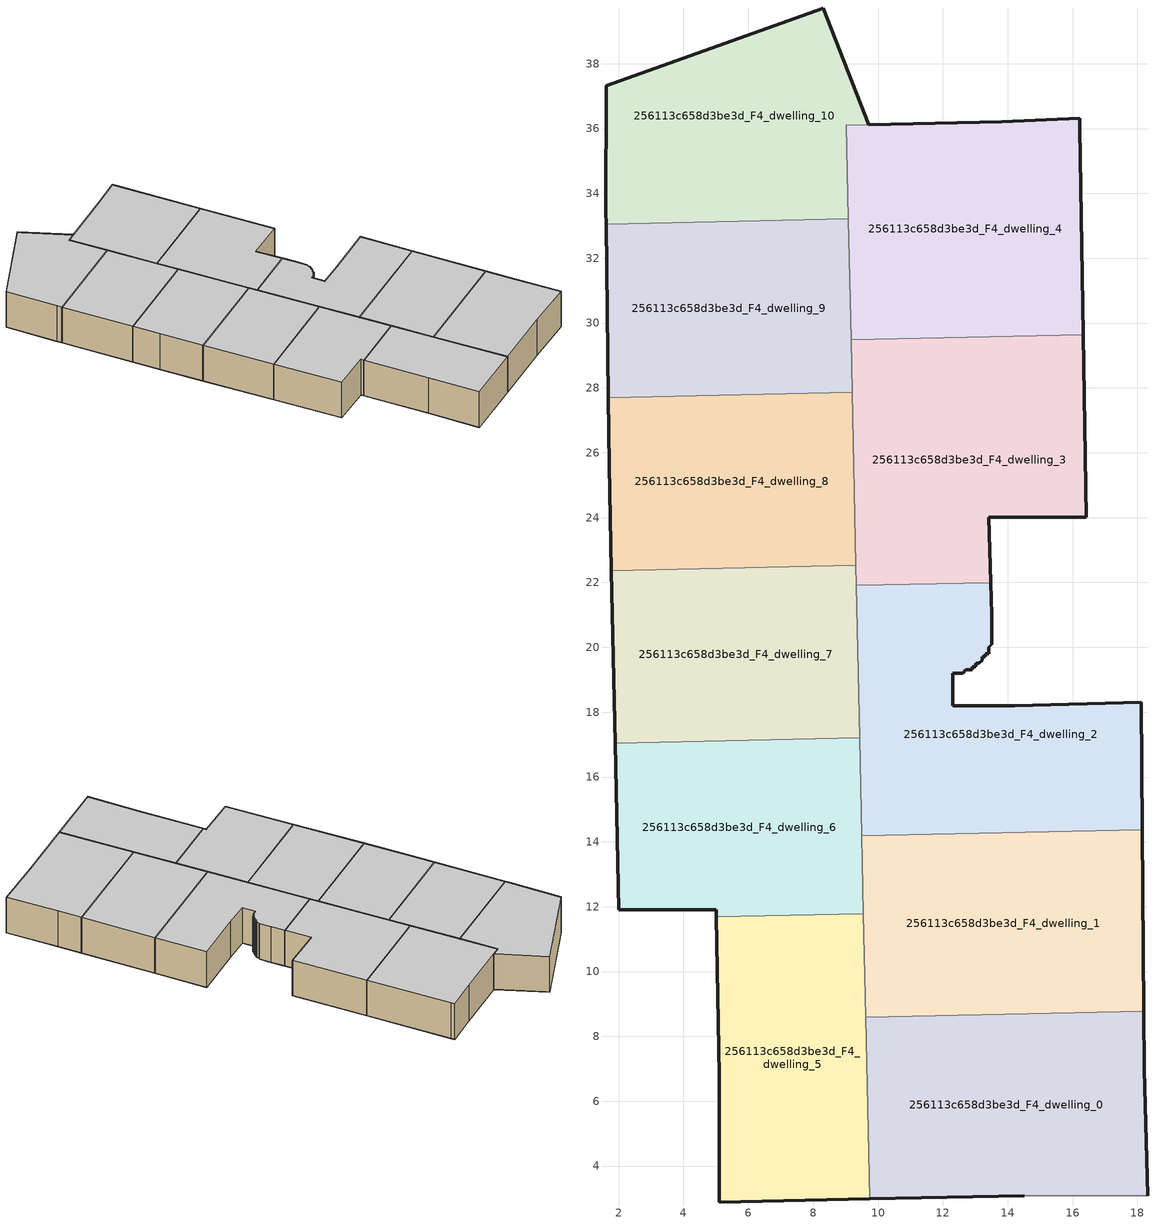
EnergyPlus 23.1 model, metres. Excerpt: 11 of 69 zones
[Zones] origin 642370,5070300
256113c658d3be3d_F4_dwelling_0
 floor to 256113c658d3be3d_F3_dwelling_0 (EU_floor_Construction): 18.31,3.09 18.21,6.99 18.2,8.78 9.62,8.6 9.74,2.99 14.51,3.09 z12
 wall outside (EU_wall_Construction): 14.51,3.09 9.74,2.99 / 18.2,8.78 18.21,6.99 18.31,3.09 z12:15
 wall to 256113c658d3be3d_F4_dwelling_1 (EU_wall_Construction): 9.62,8.6 18.2,8.78 z12:15
 wall adiabatic (EU_wall_Construction): 18.31,3.09 14.51,3.09 z12:15
 wall to 256113c658d3be3d_F4_dwelling_5 (EU_wall_Construction): 9.74,2.99 9.62,8.6 z12:15
 ceiling to 256113c658d3be3d_F5_dwelling_0 (EU_floor_Construction): 18.2,8.78 18.21,6.99 18.31,3.09 14.51,3.09 9.74,2.99 9.62,8.6 z15
256113c658d3be3d_F4_dwelling_1
 floor to 256113c658d3be3d_F3_dwelling_1 (EU_floor_Construction): 18.2,8.78 18.15,14.38 9.5,14.19 9.62,8.6 z12
 wall outside (EU_wall_Construction): 18.15,14.38 18.2,8.78 z12:15
 wall to 256113c658d3be3d_F4_dwelling_2 (EU_wall_Construction): 9.5,14.19 18.15,14.38 z12:15
 wall to 256113c658d3be3d_F4_dwelling_6 (EU_wall_Construction): 9.55,11.78 9.5,14.19 z12:15
 wall to 256113c658d3be3d_F4_dwelling_5 (EU_wall_Construction): 9.62,8.6 9.55,11.78 z12:15
 ceiling to 256113c658d3be3d_F5_dwelling_1 (EU_floor_Construction): 18.15,14.38 18.2,8.78 9.62,8.6 9.5,14.19 z15
256113c658d3be3d_F4_dwelling_10
 floor to 256113c658d3be3d_F3_dwelling_10 (EU_floor_Construction): 9.09,33.22 9.03,36.1 9.71,36.12 8.31,39.72 1.61,37.32 1.61,33.42 1.61,33.05 z12
 wall outside (EU_wall_Construction): 1.61,33.05 1.61,33.42 1.61,37.32 8.31,39.72 9.71,36.12 z12:15
 wall to 256113c658d3be3d_F4_dwelling_4 (EU_wall_Construction): 9.71,36.12 9.03,36.1 9.09,33.22 z12:15
 wall to 256113c658d3be3d_F4_dwelling_9 (EU_wall_Construction): 9.09,33.22 1.61,33.05 z12:15
 ceiling to 256113c658d3be3d_F5_dwelling_10 (EU_floor_Construction): 8.31,39.72 9.71,36.12 9.03,36.1 9.09,33.22 1.61,33.05 1.61,33.42 1.61,37.32 z15
256113c658d3be3d_F4_dwelling_2
 floor to 256113c658d3be3d_F3_dwelling_2 (EU_floor_Construction): 18.15,14.38 18.12,18.3 14.21,18.2 12.31,18.2 12.31,19.2 12.61,19.2 12.71,19.3 12.91,19.3 12.91,19.4 13.01,19.4 13.01,19.5 13.11,19.5 13.21,19.6 13.21,19.7 13.31,19.7 13.31,19.8 13.41,19.8 13.41,20 13.51,20.1 13.51,21 13.48,22 9.33,21.91 9.5,14.19 z12
 wall outside (EU_wall_Construction): 13.48,22 13.51,21 13.51,20.1 13.41,20 13.41,19.8 13.31,19.8 13.31,19.7 13.21,19.7 13.21,19.6 13.11,19.5 13.01,19.5 13.01,19.4 12.91,19.4 12.91,19.3 12.71,19.3 12.61,19.2 12.31,19.2 12.31,18.2 14.21,18.2 18.12,18.3 18.15,14.38 z12:15
 wall to 256113c658d3be3d_F4_dwelling_3 (EU_wall_Construction): 9.33,21.91 13.48,22 z12:15
 wall to 256113c658d3be3d_F4_dwelling_7 (EU_wall_Construction): 9.43,17.21 9.33,21.91 z12:15
 wall to 256113c658d3be3d_F4_dwelling_6 (EU_wall_Construction): 9.5,14.19 9.43,17.21 z12:15
 ceiling to 256113c658d3be3d_F5_dwelling_2 (EU_floor_Construction): 18.12,18.3 18.15,14.38 9.5,14.19 9.33,21.91 13.48,22 13.51,21 13.51,20.1 13.41,20 13.41,19.8 13.31,19.8 13.31,19.7 13.21,19.7 13.21,19.6 13.11,19.5 13.01,19.5 13.01,19.4 12.91,19.4 12.91,19.3 12.71,19.3 12.61,19.2 12.31,19.2 12.31,18.2 14.21,18.2 z15
256113c658d3be3d_F4_dwelling_3
 floor to 256113c658d3be3d_F3_dwelling_3 (EU_floor_Construction): 16.42,24 16.32,29.64 9.17,29.49 9.33,21.91 13.48,22 13.41,24 z12
 wall outside (EU_wall_Construction): 16.32,29.64 16.42,24 13.41,24 13.48,22 z12:15
 wall to 256113c658d3be3d_F4_dwelling_4 (EU_wall_Construction): 9.17,29.49 16.32,29.64 z12:15
 wall to 256113c658d3be3d_F4_dwelling_8 (EU_wall_Construction): 9.32,22.53 9.2,27.86 z12:15
 wall to 256113c658d3be3d_F4_dwelling_7 (EU_wall_Construction): 9.33,21.91 9.32,22.53 z12:15
 wall to 256113c658d3be3d_F4_dwelling_9 (EU_wall_Construction): 9.2,27.86 9.17,29.49 z12:15
 ceiling to 256113c658d3be3d_F5_dwelling_3 (EU_floor_Construction): 16.32,29.64 16.42,24 13.41,24 13.48,22 9.33,21.91 9.17,29.49 z15
256113c658d3be3d_F4_dwelling_4
 floor to 256113c658d3be3d_F3_dwelling_4 (EU_floor_Construction): 16.32,29.64 16.22,36.01 16.22,36.31 13.82,36.21 9.03,36.1 9.17,29.49 z12
 wall outside (EU_wall_Construction): 9.72,36.12 13.82,36.21 16.22,36.31 16.22,36.01 16.32,29.64 z12:15
 wall to 256113c658d3be3d_F4_dwelling_9 (EU_wall_Construction): 9.17,29.49 9.09,33.22 z12:15
 ceiling to 256113c658d3be3d_F5_dwelling_4 (EU_floor_Construction): 16.22,36.31 16.22,36.01 16.32,29.64 9.17,29.49 9.03,36.1 13.82,36.21 z15
256113c658d3be3d_F4_dwelling_5
 floor to 256113c658d3be3d_F3_dwelling_5 (EU_floor_Construction): 9.74,2.99 9.55,11.78 5.01,11.68 5.1,6.79 5.1,2.89 z12
 wall outside (EU_wall_Construction): 9.74,2.99 5.1,2.89 5.1,6.79 5.01,11.68 z12:15
 wall to 256113c658d3be3d_F4_dwelling_6 (EU_wall_Construction): 5.01,11.68 9.55,11.78 z12:15
 ceiling to 256113c658d3be3d_F5_dwelling_5 (EU_floor_Construction): 9.55,11.78 9.74,2.99 5.1,2.89 5.1,6.79 5.01,11.68 z15
256113c658d3be3d_F4_dwelling_6
 floor to 256113c658d3be3d_F3_dwelling_6 (EU_floor_Construction): 9.55,11.78 9.43,17.21 1.89,17.04 2,11.9 5.01,11.9 5.01,11.68 z12
 wall outside (EU_wall_Construction): 5.01,11.68 5.01,11.9 2,11.9 1.89,17.04 z12:15
 wall to 256113c658d3be3d_F4_dwelling_7 (EU_wall_Construction): 1.89,17.04 9.43,17.21 z12:15
 ceiling to 256113c658d3be3d_F5_dwelling_6 (EU_floor_Construction): 9.43,17.21 9.55,11.78 5.01,11.68 5.01,11.9 2,11.9 1.89,17.04 z15
256113c658d3be3d_F4_dwelling_7
 floor to 256113c658d3be3d_F3_dwelling_7 (EU_floor_Construction): 9.43,17.21 9.32,22.53 1.78,22.37 1.89,17.04 z12
 wall outside (EU_wall_Construction): 1.89,17.04 1.78,22.37 z12:15
 wall to 256113c658d3be3d_F4_dwelling_8 (EU_wall_Construction): 1.78,22.37 9.32,22.53 z12:15
 ceiling to 256113c658d3be3d_F5_dwelling_7 (EU_floor_Construction): 9.32,22.53 9.43,17.21 1.89,17.04 1.78,22.37 z15
256113c658d3be3d_F4_dwelling_8
 floor to 256113c658d3be3d_F3_dwelling_8 (EU_floor_Construction): 9.32,22.53 9.2,27.86 1.68,27.7 1.71,25.61 1.78,22.37 z12
 wall outside (EU_wall_Construction): 1.78,22.37 1.71,25.61 1.68,27.7 z12:15
 wall to 256113c658d3be3d_F4_dwelling_9 (EU_wall_Construction): 1.68,27.7 9.2,27.86 z12:15
 ceiling to 256113c658d3be3d_F5_dwelling_8 (EU_floor_Construction): 9.2,27.86 9.32,22.53 1.78,22.37 1.71,25.61 1.68,27.7 z15
256113c658d3be3d_F4_dwelling_9
 floor to 256113c658d3be3d_F3_dwelling_9 (EU_floor_Construction): 9.2,27.86 9.09,33.22 1.61,33.05 1.68,27.7 z12
 wall outside (EU_wall_Construction): 1.68,27.7 1.61,33.05 z12:15
 ceiling to 256113c658d3be3d_F5_dwelling_9 (EU_floor_Construction): 9.09,33.22 9.2,27.86 1.68,27.7 1.61,33.05 z15
[Building]
EU S2 Campaign: North Axis=0; Terrain=City; Solar Distribution=FullExterior
[Site:Location]
Lyon-Bron: Latitude=45.75; Longitude=5; Time Zone=1; Elevation=198
[SizingPeriod:WeatherFileDays]
AnnualSizingPeriod: Begin Month=1; Begin Day of Month=1; End Month=12; End Day of Month=31; Day of Week for Start Day=Monday; Use Weather File Daylight Saving Period=No; Use Weather File Rain and Snow Indicators=No
[MATERIAL]
EU_InternalMass_Material: Roughness=MediumRough; Thickness=0.1; Conductivity=1; Density=1800; Specific Heat=900; Thermal Absorptance=0.9; Solar Absorptance=0.7; Visible Absorptance=0.7
[MATERIAL:NOMASS] Roughness=MediumRough; Thermal Absorptance=0.9; Solar Absorptance=0.7; Visible Absorptance=0.7
Name | Thermal Resistance
EU_wall_NoMass | 1.97775
EU_floor_NoMass | 1.84812
[CONSTRUCTION]
EU_wall_Construction: EU_wall_NoMass
EU_floor_Construction: EU_floor_NoMass
EU_InternalMass_Construction: EU_InternalMass_Material
[ZONE] Type=1; Multiplier=1; Ceiling Height=autocalculate; Floor Area=autocalculate; Part of Total Floor Area=Yes
Name | Volume
256113c658d3be3d_F4_dwelling_0 | 144.648
256113c658d3be3d_F4_dwelling_1 | 144.633
256113c658d3be3d_F4_dwelling_10 | 122.504
256113c658d3be3d_F4_dwelling_2 | 144.646
256113c658d3be3d_F4_dwelling_3 | 144.642
256113c658d3be3d_F4_dwelling_4 | 142.676
256113c658d3be3d_F4_dwelling_5 | 120.522
256113c658d3be3d_F4_dwelling_6 | 120.533
256113c658d3be3d_F4_dwelling_7 | 120.547
256113c658d3be3d_F4_dwelling_8 | 120.527
256113c658d3be3d_F4_dwelling_9 | 120.534
[INTERNALMASS] Construction=EU_InternalMass_Construction
Name | Zone or ZoneList | Surface Area
256113c658d3be3d_F4_dwelling_0_EU_InternalMass | 256113c658d3be3d_F4_dwelling_0 | 48.2164
256113c658d3be3d_F4_dwelling_1_EU_InternalMass | 256113c658d3be3d_F4_dwelling_1 | 48.2108
256113c658d3be3d_F4_dwelling_2_EU_InternalMass | 256113c658d3be3d_F4_dwelling_2 | 48.2151
256113c658d3be3d_F4_dwelling_3_EU_InternalMass | 256113c658d3be3d_F4_dwelling_3 | 48.2145
256113c658d3be3d_F4_dwelling_4_EU_InternalMass | 256113c658d3be3d_F4_dwelling_4 | 47.559
256113c658d3be3d_F4_dwelling_5_EU_InternalMass | 256113c658d3be3d_F4_dwelling_5 | 40.1745
256113c658d3be3d_F4_dwelling_6_EU_InternalMass | 256113c658d3be3d_F4_dwelling_6 | 40.1779
256113c658d3be3d_F4_dwelling_7_EU_InternalMass | 256113c658d3be3d_F4_dwelling_7 | 40.1835
256113c658d3be3d_F4_dwelling_8_EU_InternalMass | 256113c658d3be3d_F4_dwelling_8 | 40.1759
256113c658d3be3d_F4_dwelling_9_EU_InternalMass | 256113c658d3be3d_F4_dwelling_9 | 40.1778
256113c658d3be3d_F4_dwelling_10_EU_InternalMass | 256113c658d3be3d_F4_dwelling_10 | 40.8331
[OTHEREQUIPMENT] Fuel Type=Electricity; Design Level Calculation Method=Watts/Area; Power per Zone Floor Area=1; Fraction Latent=0; Fraction Radiant=0; Fraction Lost=0; Carbon Dioxide Generation Rate=0; EndUse Subcategory=EU_Step8_InternalGains
Name | Zone or ZoneList or Space or SpaceList | Schedule
EU_Step8_InternalGain_256113c658d3be3d_F4_dwelling_0_f000 | 256113c658d3be3d_F4_dwelling_0 | EU_Step8_GainSchedule_256113c658d3be3d_F4_dwelling_0_f000
EU_Step8_InternalGain_256113c658d3be3d_F4_dwelling_1_f000 | 256113c658d3be3d_F4_dwelling_1 | EU_Step8_GainSchedule_256113c658d3be3d_F4_dwelling_1_f000
EU_Step8_InternalGain_256113c658d3be3d_F4_dwelling_2_f000 | 256113c658d3be3d_F4_dwelling_2 | EU_Step8_GainSchedule_256113c658d3be3d_F4_dwelling_2_f000
EU_Step8_InternalGain_256113c658d3be3d_F4_dwelling_3_f000 | 256113c658d3be3d_F4_dwelling_3 | EU_Step8_GainSchedule_256113c658d3be3d_F4_dwelling_3_f000
EU_Step8_InternalGain_256113c658d3be3d_F4_dwelling_4_f000 | 256113c658d3be3d_F4_dwelling_4 | EU_Step8_GainSchedule_256113c658d3be3d_F4_dwelling_4_f000
EU_Step8_InternalGain_256113c658d3be3d_F4_dwelling_5_f000 | 256113c658d3be3d_F4_dwelling_5 | EU_Step8_GainSchedule_256113c658d3be3d_F4_dwelling_5_f000
EU_Step8_InternalGain_256113c658d3be3d_F4_dwelling_6_f000 | 256113c658d3be3d_F4_dwelling_6 | EU_Step8_GainSchedule_256113c658d3be3d_F4_dwelling_6_f000
EU_Step8_InternalGain_256113c658d3be3d_F4_dwelling_7_f000 | 256113c658d3be3d_F4_dwelling_7 | EU_Step8_GainSchedule_256113c658d3be3d_F4_dwelling_7_f000
EU_Step8_InternalGain_256113c658d3be3d_F4_dwelling_8_f000 | 256113c658d3be3d_F4_dwelling_8 | EU_Step8_GainSchedule_256113c658d3be3d_F4_dwelling_8_f000
EU_Step8_InternalGain_256113c658d3be3d_F4_dwelling_9_f000 | 256113c658d3be3d_F4_dwelling_9 | EU_Step8_GainSchedule_256113c658d3be3d_F4_dwelling_9_f000
EU_Step8_InternalGain_256113c658d3be3d_F4_dwelling_10_f000 | 256113c658d3be3d_F4_dwelling_10 | EU_Step8_GainSchedule_256113c658d3be3d_F4_dwelling_10_f000
[ZONEVENTILATION:DESIGNFLOWRATE] Schedule=EU_AlwaysOn; Design Flow Rate Calculation Method=AirChanges/Hour; Air Changes per Hour=0.759424; Ventilation Type=Natural; Fan Pressure Rise=0; Fan Total Efficiency=1; Constant Term Coefficient=1; Temperature Term Coefficient=0; Velocity Term Coefficient=0; Velocity Squared Term Coefficient=0; Minimum Indoor Temperature=-100; Maximum Indoor Temperature=100; Delta Temperature=-100; Minimum Outdoor Temperature=-100; Maximum Outdoor Temperature=100; Maximum Wind Speed=40
Name | Zone or ZoneList or Space or SpaceList
EU_ConstantAir_256113c658d3be3d_F4_dwelling_0 | 256113c658d3be3d_F4_dwelling_0
EU_ConstantAir_256113c658d3be3d_F4_dwelling_1 | 256113c658d3be3d_F4_dwelling_1
EU_ConstantAir_256113c658d3be3d_F4_dwelling_2 | 256113c658d3be3d_F4_dwelling_2
EU_ConstantAir_256113c658d3be3d_F4_dwelling_3 | 256113c658d3be3d_F4_dwelling_3
EU_ConstantAir_256113c658d3be3d_F4_dwelling_4 | 256113c658d3be3d_F4_dwelling_4
EU_ConstantAir_256113c658d3be3d_F4_dwelling_5 | 256113c658d3be3d_F4_dwelling_5
EU_ConstantAir_256113c658d3be3d_F4_dwelling_6 | 256113c658d3be3d_F4_dwelling_6
EU_ConstantAir_256113c658d3be3d_F4_dwelling_7 | 256113c658d3be3d_F4_dwelling_7
EU_ConstantAir_256113c658d3be3d_F4_dwelling_8 | 256113c658d3be3d_F4_dwelling_8
EU_ConstantAir_256113c658d3be3d_F4_dwelling_9 | 256113c658d3be3d_F4_dwelling_9
EU_ConstantAir_256113c658d3be3d_F4_dwelling_10 | 256113c658d3be3d_F4_dwelling_10
[HVACTEMPLATE:ZONE:IDEALLOADSAIRSYSTEM] System Availability Schedule=EU_AlwaysOn; Maximum Heating Supply Air Temperature=50; Minimum Cooling Supply Air Temperature=13; Maximum Heating Supply Air Humidity Ratio=0.0156; Minimum Cooling Supply Air Humidity Ratio=0.0077; Heating Limit=NoLimit; Cooling Limit=NoLimit; Heating Availability Schedule=EU_AlwaysOn; Cooling Availability Schedule=EU_CoolingOff; Dehumidification Control Type=ConstantSensibleHeatRatio; Cooling Sensible Heat Ratio=0.7; Dehumidification Setpoint=60; Humidification Control Type=None; Humidification Setpoint=30; Outdoor Air Method=None; Outdoor Air Flow Rate per Person=0.00944; Outdoor Air Flow Rate per Zone Floor Area=0; Outdoor Air Flow Rate per Zone=0; Demand Controlled Ventilation Type=None; Outdoor Air Economizer Type=NoEconomizer; Heat Recovery Type=None; Sensible Heat Recovery Effectiveness=0.7; Latent Heat Recovery Effectiveness=0.65
Name | Template Thermostat
256113c658d3be3d_F4_dwelling_0 | EU_HeatOnly_256113c658d3be3d_F4_dwelling_0
256113c658d3be3d_F4_dwelling_1 | EU_HeatOnly_256113c658d3be3d_F4_dwelling_1
256113c658d3be3d_F4_dwelling_2 | EU_HeatOnly_256113c658d3be3d_F4_dwelling_2
256113c658d3be3d_F4_dwelling_3 | EU_HeatOnly_256113c658d3be3d_F4_dwelling_3
256113c658d3be3d_F4_dwelling_4 | EU_HeatOnly_256113c658d3be3d_F4_dwelling_4
256113c658d3be3d_F4_dwelling_5 | EU_HeatOnly_256113c658d3be3d_F4_dwelling_5
256113c658d3be3d_F4_dwelling_6 | EU_HeatOnly_256113c658d3be3d_F4_dwelling_6
256113c658d3be3d_F4_dwelling_7 | EU_HeatOnly_256113c658d3be3d_F4_dwelling_7
256113c658d3be3d_F4_dwelling_8 | EU_HeatOnly_256113c658d3be3d_F4_dwelling_8
256113c658d3be3d_F4_dwelling_9 | EU_HeatOnly_256113c658d3be3d_F4_dwelling_9
256113c658d3be3d_F4_dwelling_10 | EU_HeatOnly_256113c658d3be3d_F4_dwelling_10
[SIZING:ZONE] Zone Cooling Design Supply Air Temperature Input Method=SupplyAirTemperature; Zone Cooling Design Supply Air Temperature=13; Zone Heating Design Supply Air Temperature Input Method=SupplyAirTemperature; Zone Heating Design Supply Air Temperature=50; Zone Cooling Design Supply Air Humidity Ratio=0.008; Zone Heating Design Supply Air Humidity Ratio=0.008; Cooling Design Air Flow Method=DesignDay; Cooling Design Air Flow Rate=0; Cooling Minimum Air Flow per Zone Floor Area=0.000762; Cooling Minimum Air Flow=0; Cooling Minimum Air Flow Fraction=0.2; Heating Design Air Flow Method=DesignDay; Heating Design Air Flow Rate=0; Heating Maximum Air Flow per Zone Floor Area=0.002032; Heating Maximum Air Flow=0.141576; Heating Maximum Air Flow Fraction=0.3; Account for Dedicated Outdoor Air System=No; Dedicated Outdoor Air System Control Strategy=NeutralSupplyAir; Dedicated Outdoor Air Low Setpoint Temperature for Design=autosize; Dedicated Outdoor Air High Setpoint Temperature for Design=autosize; Zone Load Sizing Method=Sensible Load Only No Latent Load; Zone Latent Cooling Design Supply Air Humidity Ratio Input Method=HumidityRatioDifference; Zone Cooling Design Supply Air Humidity Ratio Difference=0.005; Zone Latent Heating Design Supply Air Humidity Ratio Input Method=HumidityRatioDifference; Zone Humidification Design Supply Air Humidity Ratio Difference=0.005
256113c658d3be3d_F4_dwelling_0; 256113c658d3be3d_F4_dwelling_1; 256113c658d3be3d_F4_dwelling_2; 256113c658d3be3d_F4_dwelling_3; 256113c658d3be3d_F4_dwelling_4; 256113c658d3be3d_F4_dwelling_5; 256113c658d3be3d_F4_dwelling_6; 256113c658d3be3d_F4_dwelling_7; 256113c658d3be3d_F4_dwelling_8; 256113c658d3be3d_F4_dwelling_9; 256113c658d3be3d_F4_dwelling_10
[SCHEDULE:CONSTANT]
Name | Hourly Value
EU_AlwaysOn | 1
EU_CoolingOff | 0
[SCHEDULE:FILE] Column Number=1; Rows to Skip at Top=0; Number of Hours of Data=8760; Column Separator=Comma; Interpolate to Timestep=No; Minutes per Item=60; Adjust Schedule for Daylight Savings=Yes
Name | File
EU_Step8_GainSchedule_256113c658d3be3d_F4_dwelling_0_f000 | ../../schedules/256113c658d3be3d/256113c658d3be3d_F4_dwelling_0_f000_gain.csv
EU_Step8_GainSchedule_256113c658d3be3d_F4_dwelling_1_f000 | ../../schedules/256113c658d3be3d/256113c658d3be3d_F4_dwelling_1_f000_gain.csv
EU_Step8_GainSchedule_256113c658d3be3d_F4_dwelling_2_f000 | ../../schedules/256113c658d3be3d/256113c658d3be3d_F4_dwelling_2_f000_gain.csv
EU_Step8_GainSchedule_256113c658d3be3d_F4_dwelling_3_f000 | ../../schedules/256113c658d3be3d/256113c658d3be3d_F4_dwelling_3_f000_gain.csv
EU_Step8_GainSchedule_256113c658d3be3d_F4_dwelling_4_f000 | ../../schedules/256113c658d3be3d/256113c658d3be3d_F4_dwelling_4_f000_gain.csv
EU_Step8_GainSchedule_256113c658d3be3d_F4_dwelling_5_f000 | ../../schedules/256113c658d3be3d/256113c658d3be3d_F4_dwelling_5_f000_gain.csv
EU_Step8_GainSchedule_256113c658d3be3d_F4_dwelling_6_f000 | ../../schedules/256113c658d3be3d/256113c658d3be3d_F4_dwelling_6_f000_gain.csv
EU_Step8_GainSchedule_256113c658d3be3d_F4_dwelling_7_f000 | ../../schedules/256113c658d3be3d/256113c658d3be3d_F4_dwelling_7_f000_gain.csv
EU_Step8_GainSchedule_256113c658d3be3d_F4_dwelling_8_f000 | ../../schedules/256113c658d3be3d/256113c658d3be3d_F4_dwelling_8_f000_gain.csv
EU_Step8_GainSchedule_256113c658d3be3d_F4_dwelling_9_f000 | ../../schedules/256113c658d3be3d/256113c658d3be3d_F4_dwelling_9_f000_gain.csv
EU_Step8_GainSchedule_256113c658d3be3d_F4_dwelling_10_f000 | ../../schedules/256113c658d3be3d/256113c658d3be3d_F4_dwelling_10_f000_gain.csv
